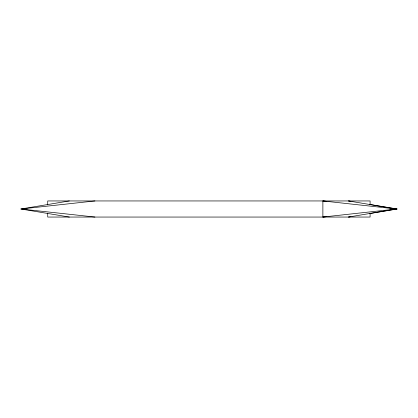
<?xml version="1.0" encoding="UTF-8"?>
<svg xmlns="http://www.w3.org/2000/svg" width="418" height="418" viewBox="0 0 418 418"><rect width="100%" height="100%" fill="white"/><g stroke="black" fill="none" stroke-linecap="round" stroke-linejoin="round"><path stroke-width="0.63" d="M69.32 200.948L20.9 209L69.32 217.052M350.409 216.733L348.492 217.052L396.562 209L348.492 200.948L350.409 201.267M369.596 213.556L397.1 209L369.596 204.444M94.933 200.948L20.9 209L94.933 217.052M326.103 201.298L322.879 200.948L322.879 217.052L326.103 216.702M393.228 209.418L397.1 209L393.228 208.582M322.879 217.052L396.562 209L322.879 200.948M370.087 204.815L370.087 200.948L47.725 200.948L47.725 204.815M370.087 213.185L370.087 217.052L47.725 217.052L47.725 213.185"/></g></svg>
